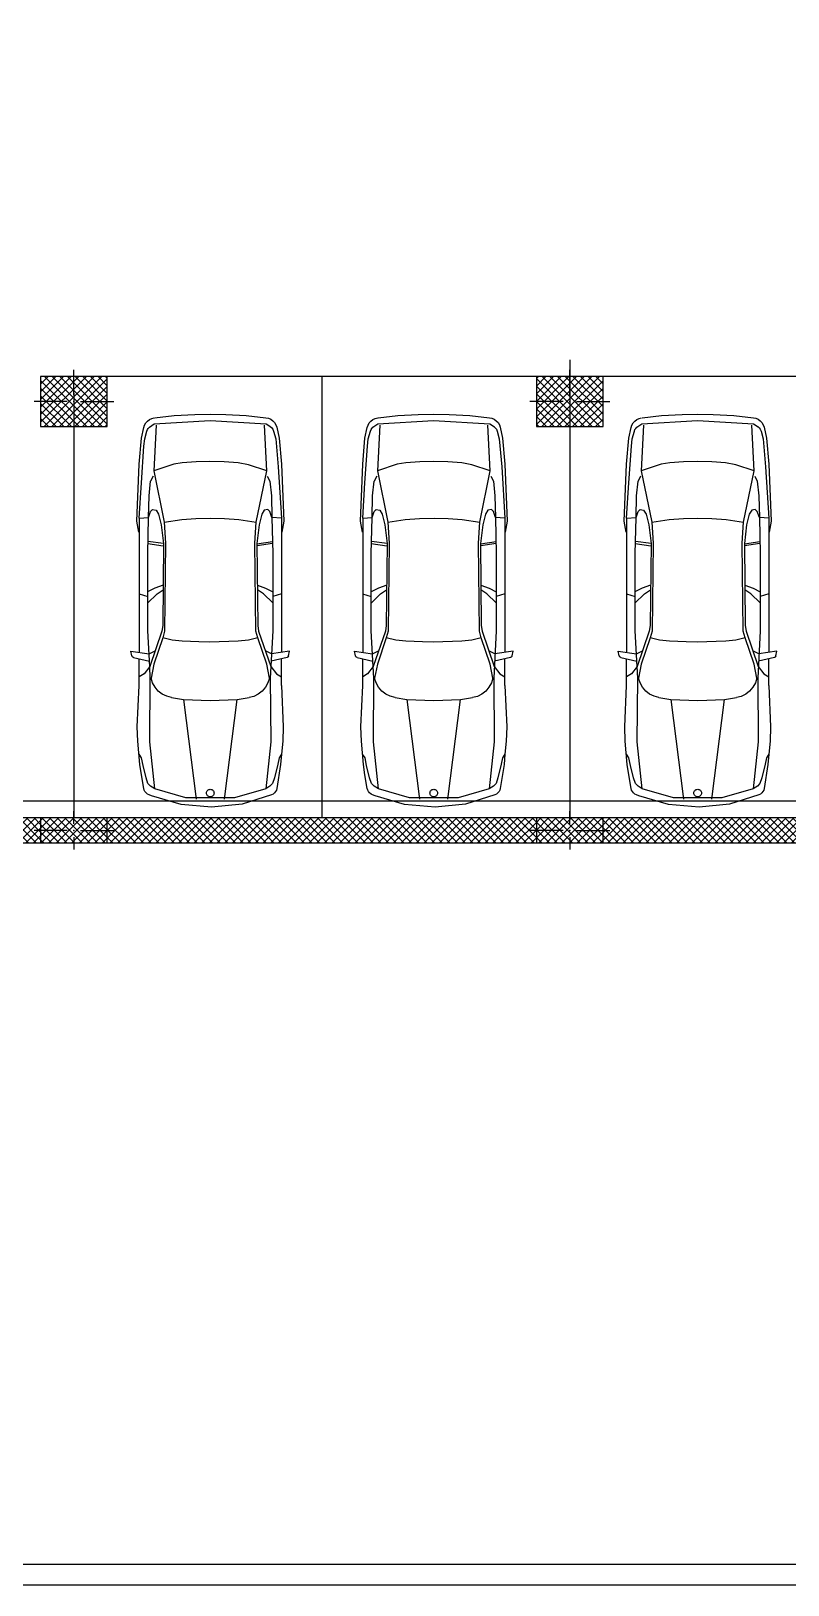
# Model space of a CAD drawing. Extents: x 613552 to 673048, y -929939 to -887889.
# Drawn here: x 624140 to 633224, y -929939 to -911280 of the extents above; entities that cross this region are included whole.
import ezdxf

# ---------------------------------------------------------------- set-up
doc = ezdxf.new("R2010")
doc.units = 0
for name, color, linetype in [('2D_DRAFTING_-_GENERAL_PEN1', 7, 'CONTINUOUS'), ('AAA_MOBILJE_PEN_NO__61', 251, 'CONTINUOUS'), ('DRAWING___FIGURE_PEN_NO__9', 132, 'CONTINUOUS'), ('STRUCTURAL_-_BEARING', 7, 'CONTINUOUS'), ('STRUCTURAL_-_BEARING_PEN_0', 14, 'CONTINUOUS'), ('STRUCTURAL_-_BEARING_PEN_1', 251, 'CONTINUOUS'), ('STRUCTURAL_-_BEARING_PEN_N', 7, 'CONTINUOUS')]:
    doc.layers.add(name, color=color, linetype=linetype)

# ---------------------------------------------------------------- blocks, each defined once
blk = doc.blocks.new('SLAB_1', base_point=(539566, -896140))
at = {"layer": 'STRUCTURAL_-_BEARING_PEN_N', "color": 7, "linetype": 'CONTINUOUS', "flags": 128}
blk.add_lwpolyline([(539566, -896140), (584366, -896140), (584366, -921140), (539566, -921140)], close=True, dxfattribs=at)
blk = doc.blocks.new('*X112')
at = {"layer": 'STRUCTURAL_-_BEARING_PEN_1', "color": 251, "linetype": 'CONTINUOUS'}
for p, q in [((539866, -920896), (539923, -920840)), ((539866, -920988), (540014, -920840)), ((539866, -921080), (540106, -920840)), ((539898, -921140), (540198, -920840)), ((540207, -921140), (539907, -920840)), ((539990, -921140), (540290, -920840)), ((540299, -921140), (539999, -920840)), ((540082, -921140), (540382, -920840)), ((540391, -921140), (540091, -920840)), ((540174, -921140), (540474, -920840)), ((540483, -921140), (540183, -920840)), ((540266, -921140), (540566, -920840)), ((540575, -921140), (540275, -920840)), ((540358, -921140), (540658, -920840)), ((540667, -921140), (540367, -920840)), ((540450, -921140), (540750, -920840)), ((540759, -921140), (540459, -920840)), ((540542, -921140), (540842, -920840)), ((540851, -921140), (540551, -920840)), ((540634, -921140), (540934, -920840)), ((540943, -921140), (540643, -920840)), ((540726, -921140), (541026, -920840)), ((541035, -921140), (540735, -920840)), ((540818, -921140), (541118, -920840)), ((541126, -921140), (540826, -920840)), ((540909, -921140), (541209, -920840)), ((541218, -921140), (540918, -920840)), ((541001, -921140), (541301, -920840)), ((541310, -921140), (541010, -920840)), ((541093, -921140), (541393, -920840)), ((541402, -921140), (541102, -920840)), ((541185, -921140), (541485, -920840)), ((541494, -921140), (541194, -920840)), ((541277, -921140), (541577, -920840)), ((541586, -921140), (541286, -920840)), ((541369, -921140), (541669, -920840)), ((541678, -921140), (541378, -920840)), ((541461, -921140), (541761, -920840)), ((541770, -921140), (541470, -920840)), ((541553, -921140), (541853, -920840)), ((541862, -921140), (541562, -920840)), ((541645, -921140), (541945, -920840)), ((541954, -921140), (541654, -920840)), ((541737, -921140), (542037, -920840)), ((542046, -921140), (541746, -920840)), ((541829, -921140), (542129, -920840)), ((542138, -921140), (541838, -920840)), ((541921, -921140), (542221, -920840)), ((542230, -921140), (541930, -920840)), ((542013, -921140), (542313, -920840)), ((542322, -921140), (542022, -920840)), ((542104, -921140), (542404, -920840)), ((542413, -921140), (542113, -920840)), ((542196, -921140), (542496, -920840)), ((542505, -921140), (542205, -920840)), ((542288, -921140), (542588, -920840)), ((542597, -921140), (542297, -920840)), ((542380, -921140), (542680, -920840)), ((542689, -921140), (542389, -920840)), ((542472, -921140), (542772, -920840)), ((542781, -921140), (542481, -920840)), ((542564, -921140), (542864, -920840)), ((542873, -921140), (542573, -920840)), ((542656, -921140), (542956, -920840)), ((542965, -921140), (542665, -920840)), ((542748, -921140), (543048, -920840)), ((543057, -921140), (542757, -920840)), ((542840, -921140), (543140, -920840)), ((543149, -921140), (542849, -920840)), ((542932, -921140), (543232, -920840)), ((543241, -921140), (542941, -920840)), ((543024, -921140), (543324, -920840)), ((543333, -921140), (543033, -920840)), ((543116, -921140), (543416, -920840)), ((543425, -921140), (543125, -920840)), ((543208, -921140), (543508, -920840)), ((543517, -921140), (543217, -920840)), ((543300, -921140), (543600, -920840)), ((543608, -921140), (543308, -920840)), ((543391, -921140), (543691, -920840)), ((543700, -921140), (543400, -920840)), ((543483, -921140), (543783, -920840)), ((543792, -921140), (543492, -920840)), ((543575, -921140), (543875, -920840)), ((543884, -921140), (543584, -920840)), ((543667, -921140), (543967, -920840)), ((543976, -921140), (543676, -920840)), ((543759, -921140), (544059, -920840)), ((544068, -921140), (543768, -920840)), ((543851, -921140), (544151, -920840)), ((544160, -921140), (543860, -920840)), ((543943, -921140), (544243, -920840)), ((544252, -921140), (543952, -920840)), ((544035, -921140), (544335, -920840)), ((544344, -921140), (544044, -920840)), ((544127, -921140), (544427, -920840)), ((544436, -921140), (544136, -920840)), ((544219, -921140), (544519, -920840)), ((544528, -921140), (544228, -920840)), ((544311, -921140), (544611, -920840)), ((544620, -921140), (544320, -920840)), ((544403, -921140), (544703, -920840)), ((544712, -921140), (544412, -920840)), ((544495, -921140), (544795, -920840)), ((544803, -921140), (544503, -920840)), ((544586, -921140), (544886, -920840)), ((544895, -921140), (544595, -920840)), ((544678, -921140), (544978, -920840)), ((544987, -921140), (544687, -920840)), ((544770, -921140), (545070, -920840)), ((545079, -921140), (544779, -920840)), ((544862, -921140), (545162, -920840)), ((545171, -921140), (544871, -920840)), ((544954, -921140), (545254, -920840)), ((545263, -921140), (544963, -920840)), ((545316, -921101), (545055, -920840)), ((545316, -921009), (545147, -920840)), ((545316, -920917), (545239, -920840)), ((540115, -921140), (539866, -920891)), ((540023, -921140), (539866, -920983)), ((545046, -921140), (545316, -920869)), ((545138, -921140), (545316, -920961)), ((539931, -921140), (539866, -921075)), ((545230, -921140), (545316, -921053))]:
    blk.add_line(p, q, dxfattribs=at)
blk = doc.blocks.new('*X113')
at = {"layer": 'STRUCTURAL_-_BEARING_PEN_1', "color": 251, "linetype": 'CONTINUOUS'}
for p, q in [((546116, -920897), (546173, -920840)), ((546116, -920989), (546265, -920840)), ((546116, -921081), (546357, -920840)), ((546149, -921140), (546449, -920840)), ((546458, -921140), (546158, -920840)), ((546241, -921140), (546541, -920840)), ((546550, -921140), (546250, -920840)), ((546333, -921140), (546633, -920840)), ((546642, -921140), (546342, -920840)), ((546425, -921140), (546725, -920840)), ((546734, -921140), (546434, -920840)), ((546517, -921140), (546817, -920840)), ((546826, -921140), (546526, -920840)), ((546609, -921140), (546909, -920840)), ((546918, -921140), (546618, -920840)), ((546701, -921140), (547001, -920840)), ((547010, -921140), (546710, -920840)), ((546793, -921140), (547093, -920840)), ((547102, -921140), (546802, -920840)), ((546885, -921140), (547185, -920840)), ((547193, -921140), (546893, -920840)), ((546976, -921140), (547276, -920840)), ((547285, -921140), (546985, -920840)), ((547068, -921140), (547368, -920840)), ((547377, -921140), (547077, -920840)), ((547160, -921140), (547460, -920840)), ((547469, -921140), (547169, -920840)), ((547252, -921140), (547552, -920840)), ((547561, -921140), (547261, -920840)), ((547344, -921140), (547644, -920840)), ((547653, -921140), (547353, -920840)), ((547436, -921140), (547736, -920840)), ((547745, -921140), (547445, -920840)), ((547528, -921140), (547828, -920840)), ((547837, -921140), (547537, -920840)), ((547620, -921140), (547920, -920840)), ((547929, -921140), (547629, -920840)), ((547712, -921140), (548012, -920840)), ((548021, -921140), (547721, -920840)), ((547804, -921140), (548104, -920840)), ((548113, -921140), (547813, -920840)), ((547896, -921140), (548196, -920840)), ((548205, -921140), (547905, -920840)), ((547988, -921140), (548288, -920840)), ((548297, -921140), (547997, -920840)), ((548080, -921140), (548380, -920840)), ((548388, -921140), (548088, -920840)), ((548171, -921140), (548471, -920840)), ((548480, -921140), (548180, -920840)), ((548263, -921140), (548563, -920840)), ((548572, -921140), (548272, -920840)), ((548355, -921140), (548655, -920840)), ((548664, -921140), (548364, -920840)), ((548447, -921140), (548747, -920840)), ((548756, -921140), (548456, -920840)), ((548539, -921140), (548839, -920840)), ((548848, -921140), (548548, -920840)), ((548631, -921140), (548931, -920840)), ((548940, -921140), (548640, -920840)), ((548723, -921140), (549023, -920840)), ((549032, -921140), (548732, -920840)), ((548815, -921140), (549115, -920840)), ((549124, -921140), (548824, -920840)), ((548907, -921140), (549207, -920840)), ((549216, -921140), (548916, -920840)), ((548999, -921140), (549299, -920840)), ((549308, -921140), (549008, -920840)), ((549091, -921140), (549391, -920840)), ((549400, -921140), (549100, -920840)), ((549183, -921140), (549483, -920840)), ((549492, -921140), (549192, -920840)), ((549275, -921140), (549575, -920840)), ((549583, -921140), (549283, -920840)), ((549366, -921140), (549666, -920840)), ((549675, -921140), (549375, -920840)), ((549458, -921140), (549758, -920840)), ((549767, -921140), (549467, -920840)), ((549550, -921140), (549850, -920840)), ((549859, -921140), (549559, -920840)), ((549642, -921140), (549942, -920840)), ((549951, -921140), (549651, -920840)), ((549734, -921140), (550034, -920840)), ((550043, -921140), (549743, -920840)), ((549826, -921140), (550126, -920840)), ((550135, -921140), (549835, -920840)), ((549918, -921140), (550218, -920840)), ((550227, -921140), (549927, -920840)), ((550010, -921140), (550310, -920840)), ((550319, -921140), (550019, -920840)), ((550102, -921140), (550402, -920840)), ((550411, -921140), (550111, -920840)), ((550194, -921140), (550494, -920840)), ((550503, -921140), (550203, -920840)), ((550286, -921140), (550586, -920840)), ((550595, -921140), (550295, -920840)), ((550378, -921140), (550678, -920840)), ((550687, -921140), (550387, -920840)), ((550470, -921140), (550770, -920840)), ((550778, -921140), (550478, -920840)), ((550561, -921140), (550861, -920840)), ((550870, -921140), (550570, -920840)), ((550653, -921140), (550953, -920840)), ((550962, -921140), (550662, -920840)), ((550745, -921140), (551045, -920840)), ((551054, -921140), (550754, -920840)), ((550837, -921140), (551137, -920840)), ((551146, -921140), (550846, -920840)), ((550929, -921140), (551229, -920840)), ((551238, -921140), (550938, -920840)), ((551266, -921076), (551030, -920840)), ((551266, -920984), (551122, -920840)), ((551266, -920892), (551214, -920840)), ((546366, -921140), (546116, -920890)), ((546274, -921140), (546116, -920982)), ((551021, -921140), (551266, -920895)), ((551113, -921140), (551266, -920986)), ((546182, -921140), (546116, -921074)), ((551205, -921140), (551266, -921078))]:
    blk.add_line(p, q, dxfattribs=at)
blk = doc.blocks.new('*X114')
at = {"layer": 'STRUCTURAL_-_BEARING_PEN_1', "color": 251, "linetype": 'CONTINUOUS'}
for p, q in [((552066, -920922), (552148, -920840)), ((552066, -921014), (552240, -920840)), ((552066, -921106), (552332, -920840)), ((552124, -921140), (552424, -920840)), ((552433, -921140), (552133, -920840)), ((552216, -921140), (552516, -920840)), ((552525, -921140), (552225, -920840)), ((552308, -921140), (552608, -920840)), ((552617, -921140), (552317, -920840)), ((552400, -921140), (552700, -920840)), ((552709, -921140), (552409, -920840)), ((552492, -921140), (552792, -920840)), ((552801, -921140), (552501, -920840)), ((552584, -921140), (552884, -920840)), ((552893, -921140), (552593, -920840)), ((552676, -921140), (552976, -920840)), ((552985, -921140), (552685, -920840)), ((552768, -921140), (553068, -920840)), ((553077, -921140), (552777, -920840)), ((552860, -921140), (553160, -920840)), ((553169, -921140), (552869, -920840)), ((552952, -921140), (553252, -920840)), ((553260, -921140), (552960, -920840)), ((553043, -921140), (553343, -920840)), ((553352, -921140), (553052, -920840)), ((553135, -921140), (553435, -920840)), ((553444, -921140), (553144, -920840)), ((553227, -921140), (553527, -920840)), ((553536, -921140), (553236, -920840)), ((553319, -921140), (553619, -920840)), ((553628, -921140), (553328, -920840)), ((553411, -921140), (553711, -920840)), ((553720, -921140), (553420, -920840)), ((553503, -921140), (553803, -920840)), ((553812, -921140), (553512, -920840)), ((553595, -921140), (553895, -920840)), ((553904, -921140), (553604, -920840)), ((553687, -921140), (553987, -920840)), ((553996, -921140), (553696, -920840)), ((553779, -921140), (554079, -920840)), ((554088, -921140), (553788, -920840)), ((553871, -921140), (554171, -920840)), ((554180, -921140), (553880, -920840)), ((553963, -921140), (554263, -920840)), ((554272, -921140), (553972, -920840)), ((554055, -921140), (554355, -920840)), ((554364, -921140), (554064, -920840)), ((554147, -921140), (554447, -920840)), ((554455, -921140), (554155, -920840)), ((554238, -921140), (554538, -920840)), ((554547, -921140), (554247, -920840)), ((554330, -921140), (554630, -920840)), ((554639, -921140), (554339, -920840)), ((554422, -921140), (554722, -920840)), ((554731, -921140), (554431, -920840)), ((554514, -921140), (554814, -920840)), ((554823, -921140), (554523, -920840)), ((554606, -921140), (554906, -920840)), ((554915, -921140), (554615, -920840)), ((554698, -921140), (554998, -920840)), ((555007, -921140), (554707, -920840)), ((554790, -921140), (555090, -920840)), ((555099, -921140), (554799, -920840)), ((554882, -921140), (555182, -920840)), ((555191, -921140), (554891, -920840)), ((554974, -921140), (555274, -920840)), ((555283, -921140), (554983, -920840)), ((555066, -921140), (555366, -920840)), ((555375, -921140), (555075, -920840)), ((555158, -921140), (555458, -920840)), ((555467, -921140), (555167, -920840)), ((555250, -921140), (555550, -920840)), ((555559, -921140), (555259, -920840)), ((555342, -921140), (555642, -920840)), ((555650, -921140), (555350, -920840)), ((555433, -921140), (555733, -920840)), ((555742, -921140), (555442, -920840)), ((555525, -921140), (555825, -920840)), ((555834, -921140), (555534, -920840)), ((555617, -921140), (555917, -920840)), ((555926, -921140), (555626, -920840)), ((555709, -921140), (556009, -920840)), ((556018, -921140), (555718, -920840)), ((555801, -921140), (556101, -920840)), ((556110, -921140), (555810, -920840)), ((555893, -921140), (556193, -920840)), ((556202, -921140), (555902, -920840)), ((555985, -921140), (556285, -920840)), ((556294, -921140), (555994, -920840)), ((556077, -921140), (556377, -920840)), ((556386, -921140), (556086, -920840)), ((556169, -921140), (556469, -920840)), ((556478, -921140), (556178, -920840)), ((556261, -921140), (556561, -920840)), ((556570, -921140), (556270, -920840)), ((556353, -921140), (556653, -920840)), ((556662, -921140), (556362, -920840)), ((556445, -921140), (556745, -920840)), ((556754, -921140), (556454, -920840)), ((556537, -921140), (556837, -920840)), ((556845, -921140), (556545, -920840)), ((556866, -921069), (556637, -920840)), ((556866, -920977), (556729, -920840)), ((556866, -920885), (556821, -920840)), ((552341, -921140), (552066, -920865)), ((552249, -921140), (552066, -920957)), ((556628, -921140), (556866, -920902)), ((556720, -921140), (556866, -920994)), ((552157, -921140), (552066, -921049)), ((556812, -921140), (556866, -921086))]:
    blk.add_line(p, q, dxfattribs=at)
blk = doc.blocks.new('WALL_10', base_point=(539566, -921140))
at = {"layer": 'STRUCTURAL_-_BEARING_PEN_N', "color": 7, "linetype": 'CONTINUOUS', "flags": 128}
for points in [[(584066, -920840), (539866, -920840)], [(539566, -921140), (584366, -921140)]]:
    blk.add_lwpolyline(points, dxfattribs=at)
at = {"layer": 'STRUCTURAL_-_BEARING_PEN_1', "color": 251, "linetype": 'CONTINUOUS'}
for name in ['*X112', '*X113', '*X114']:
    blk.add_blockref(name, (0, 0), dxfattribs=at)
blk = doc.blocks.new('*X170')
at = {"layer": 'STRUCTURAL_-_BEARING', "color": 18, "linetype": 'CONTINUOUS'}
for p, q in [((545316, -920869), (545346, -920840)), ((545316, -920961), (545438, -920840)), ((545316, -921053), (545530, -920840)), ((545322, -921140), (545622, -920840)), ((545631, -921140), (545331, -920840)), ((545414, -921140), (545714, -920840)), ((545723, -921140), (545423, -920840)), ((545506, -921140), (545806, -920840)), ((545815, -921140), (545515, -920840)), ((545598, -921140), (545898, -920840)), ((545907, -921140), (545607, -920840)), ((545690, -921140), (545990, -920840)), ((545998, -921140), (545698, -920840)), ((545781, -921140), (546081, -920840)), ((546090, -921140), (545790, -920840)), ((546116, -921074), (545882, -920840)), ((546116, -920982), (545974, -920840)), ((546116, -920890), (546066, -920840)), ((545539, -921140), (545316, -920917)), ((545447, -921140), (545316, -921009)), ((545873, -921140), (546116, -920897)), ((545965, -921140), (546116, -920989)), ((545355, -921140), (545316, -921101)), ((546057, -921140), (546116, -921081))]:
    blk.add_line(p, q, dxfattribs=at)
blk = doc.blocks.new('COLUMN_10', base_point=(545716, -920990))
at = {"layer": 'STRUCTURAL_-_BEARING_PEN_0', "color": 14, "linetype": 'CONTINUOUS', "flags": 128}
blk.add_lwpolyline([(545316, -921140), (546116, -921140), (546116, -920840), (545316, -920840)], close=True, dxfattribs=at)
at = {"layer": 'STRUCTURAL_-_BEARING_PEN_N', "color": 7, "linetype": 'CONTINUOUS'}
for p, q in [((545716, -920910), (545716, -920760)), ((545636, -920990), (545236, -920990)), ((545796, -920990), (546196, -920990)), ((545716, -921070), (545716, -921220))]:
    blk.add_line(p, q, dxfattribs=at)
blk.add_point((545716, -920990), dxfattribs=at)
at = {"layer": 'STRUCTURAL_-_BEARING', "color": 18, "linetype": 'CONTINUOUS'}
blk.add_blockref('*X170', (0, 0), dxfattribs=at)
blk = doc.blocks.new('*X171')
at = {"layer": 'STRUCTURAL_-_BEARING', "color": 18, "linetype": 'CONTINUOUS'}
for p, q in [((551266, -920895), (551321, -920840)), ((551266, -920986), (551413, -920840)), ((551266, -921078), (551505, -920840)), ((551297, -921140), (551597, -920840)), ((551606, -921140), (551306, -920840)), ((551389, -921140), (551689, -920840)), ((551698, -921140), (551398, -920840)), ((551481, -921140), (551781, -920840)), ((551790, -921140), (551490, -920840)), ((551573, -921140), (551873, -920840)), ((551882, -921140), (551582, -920840)), ((551665, -921140), (551965, -920840)), ((551974, -921140), (551674, -920840)), ((551756, -921140), (552056, -920840)), ((552065, -921140), (551765, -920840)), ((552066, -921049), (551857, -920840)), ((552066, -920957), (551949, -920840)), ((552066, -920865), (552041, -920840)), ((551514, -921140), (551266, -920892)), ((551422, -921140), (551266, -920984)), ((551848, -921140), (552066, -920922)), ((551940, -921140), (552066, -921014)), ((551330, -921140), (551266, -921076)), ((552032, -921140), (552066, -921106))]:
    blk.add_line(p, q, dxfattribs=at)
blk = doc.blocks.new('COLUMN_11', base_point=(551666, -920990))
at = {"layer": 'STRUCTURAL_-_BEARING_PEN_0', "color": 14, "linetype": 'CONTINUOUS', "flags": 128}
blk.add_lwpolyline([(551266, -921140), (552066, -921140), (552066, -920840), (551266, -920840)], close=True, dxfattribs=at)
at = {"layer": 'STRUCTURAL_-_BEARING_PEN_N', "color": 7, "linetype": 'CONTINUOUS'}
for p, q in [((551666, -920910), (551666, -920760)), ((551586, -920990), (551186, -920990)), ((551746, -920990), (552146, -920990)), ((551666, -921070), (551666, -921220))]:
    blk.add_line(p, q, dxfattribs=at)
blk.add_point((551666, -920990), dxfattribs=at)
at = {"layer": 'STRUCTURAL_-_BEARING', "color": 18, "linetype": 'CONTINUOUS'}
blk.add_blockref('*X171', (0, 0), dxfattribs=at)
blk = doc.blocks.new('*X196')
at = {"layer": 'STRUCTURAL_-_BEARING', "color": 18, "linetype": 'CONTINUOUS'}
for p, q in [((551266, -915563), (551290, -915540)), ((551266, -915655), (551381, -915540)), ((551266, -915747), (551473, -915540)), ((551266, -915839), (551565, -915540)), ((551266, -915931), (551657, -915540)), ((551266, -916023), (551749, -915540)), ((551266, -916114), (551841, -915540)), ((551845, -916140), (551266, -915561)), ((551333, -916140), (551933, -915540)), ((551937, -916140), (551337, -915540)), ((551425, -916140), (552025, -915540)), ((552029, -916140), (551429, -915540)), ((551517, -916140), (552066, -915590)), ((552066, -916085), (551521, -915540)), ((552066, -915993), (551613, -915540)), ((552066, -915901), (551705, -915540)), ((552066, -915809), (551797, -915540)), ((552066, -915717), (551889, -915540)), ((552066, -915625), (551981, -915540)), ((551754, -916140), (551266, -915653)), ((551662, -916140), (551266, -915745)), ((551609, -916140), (552066, -915682)), ((551701, -916140), (552066, -915774)), ((551570, -916140), (551266, -915837)), ((551478, -916140), (551266, -915928)), ((551793, -916140), (552066, -915866)), ((551885, -916140), (552066, -915958)), ((551386, -916140), (551266, -916020)), ((551294, -916140), (551266, -916112)), ((551976, -916140), (552066, -916050))]:
    blk.add_line(p, q, dxfattribs=at)
blk = doc.blocks.new('COLUMN_27', base_point=(551666, -915840))
at = {"layer": 'STRUCTURAL_-_BEARING_PEN_0', "color": 14, "linetype": 'CONTINUOUS', "flags": 128}
blk.add_lwpolyline([(551266, -916140), (552066, -916140), (552066, -915540), (551266, -915540)], close=True, dxfattribs=at)
at = {"layer": 'STRUCTURAL_-_BEARING_PEN_N', "color": 7, "linetype": 'CONTINUOUS'}
for p, q in [((551666, -915760), (551666, -915460)), ((551586, -915840), (551186, -915840)), ((551666, -915920), (551666, -916220)), ((551746, -915840), (552146, -915840))]:
    blk.add_line(p, q, dxfattribs=at)
blk.add_point((551666, -915840), dxfattribs=at)
at = {"layer": 'STRUCTURAL_-_BEARING', "color": 18, "linetype": 'CONTINUOUS'}
blk.add_blockref('*X196', (0, 0), dxfattribs=at)
blk = doc.blocks.new('*X199')
at = {"layer": 'STRUCTURAL_-_BEARING', "color": 18, "linetype": 'CONTINUOUS'}
for p, q in [((545316, -915630), (545406, -915540)), ((545316, -915722), (545498, -915540)), ((545316, -915814), (545590, -915540)), ((545316, -915906), (545682, -915540)), ((545316, -915997), (545774, -915540)), ((545316, -916089), (545866, -915540)), ((545870, -916140), (545316, -915586)), ((545358, -916140), (545958, -915540)), ((545962, -916140), (545362, -915540)), ((545450, -916140), (546050, -915540)), ((546054, -916140), (545454, -915540)), ((545542, -916140), (546116, -915565)), ((546116, -916110), (545546, -915540)), ((546116, -916018), (545638, -915540)), ((546116, -915926), (545730, -915540)), ((546116, -915834), (545822, -915540)), ((546116, -915742), (545914, -915540)), ((546116, -915650), (546006, -915540)), ((546116, -915558), (546098, -915540)), ((545778, -916140), (545316, -915678)), ((545687, -916140), (545316, -915770)), ((545634, -916140), (546116, -915657)), ((545726, -916140), (546116, -915749)), ((545595, -916140), (545316, -915862)), ((545503, -916140), (545316, -915953)), ((545818, -916140), (546116, -915841)), ((545909, -916140), (546116, -915933)), ((545411, -916140), (545316, -916045)), ((545319, -916140), (545316, -916137)), ((546001, -916140), (546116, -916025)), ((546093, -916140), (546116, -916117))]:
    blk.add_line(p, q, dxfattribs=at)
blk = doc.blocks.new('COLUMN_30', base_point=(545716, -915840))
at = {"layer": 'STRUCTURAL_-_BEARING_PEN_0', "color": 14, "linetype": 'CONTINUOUS', "flags": 128}
blk.add_lwpolyline([(545316, -916140), (546116, -916140), (546116, -915540), (545316, -915540)], close=True, dxfattribs=at)
at = {"layer": 'STRUCTURAL_-_BEARING_PEN_N', "color": 7, "linetype": 'CONTINUOUS'}
for p, q in [((545716, -915760), (545716, -915460)), ((545636, -915840), (545236, -915840)), ((545716, -915920), (545716, -916220)), ((545796, -915840), (546196, -915840))]:
    blk.add_line(p, q, dxfattribs=at)
blk.add_point((545716, -915840), dxfattribs=at)
at = {"layer": 'STRUCTURAL_-_BEARING', "color": 18, "linetype": 'CONTINUOUS'}
blk.add_blockref('*X199', (0, 0), dxfattribs=at)

msp = doc.modelspace()

# ---------------------------------------------------------------- linework, layer by layer
at = {"layer": '2D_DRAFTING_-_GENERAL_PEN1', "color": 7, "linetype": 'CONTINUOUS', "flags": 128}
for points in [[(613552, -929939), (673002, -929939), (673002, -887889), (613552, -887889)], [(672752, -888139), (614552, -888139), (614552, -929689), (672752, -929689)]]:
    msp.add_lwpolyline(points, close=True, dxfattribs=at)
at = {"layer": 'AAA_MOBILJE_PEN_NO__61', "color": 251, "linetype": 'CONTINUOUS'}
for p, q in [((625560, -916037), (625619, -915995)), ((625619, -915995), (626288, -915955)), ((625623, -915923), (625858, -915898)), ((625858, -915898), (626105, -915884)), ((626105, -915884), (626291, -915879)), ((626288, -915955), (626962, -915995)), ((626291, -915879), (626476, -915884)), ((626476, -915884), (626723, -915898)), ((626723, -915898), (626959, -915923)), ((626962, -915995), (627018, -916034)), ((628242, -916037), (628302, -915995)), ((628302, -915995), (628971, -915955)), ((628305, -915923), (628541, -915898)), ((628541, -915898), (628788, -915884)), ((628788, -915884), (628973, -915879)), ((628971, -915955), (629645, -915995)), ((628973, -915879), (629159, -915884)), ((629159, -915884), (629406, -915898)), ((629406, -915898), (629641, -915923)), ((629645, -915995), (629701, -916034)), ((631410, -916037), (631469, -915995)), ((631469, -915995), (632138, -915955)), ((631473, -915923), (631708, -915898)), ((631708, -915898), (631955, -915884)), ((631955, -915884), (632141, -915879)), ((632138, -915955), (632812, -915995)), ((632141, -915879), (632326, -915884)), ((632326, -915884), (632573, -915898)), ((632573, -915898), (632809, -915923)), ((632812, -915995), (632868, -916034)), ((625437, -916482), (625465, -916170)), ((625465, -916170), (625492, -916041)), ((625495, -916265), (625504, -916177)), ((625504, -916177), (625531, -916083)), ((625641, -916013), (625614, -916561)), ((626968, -916561), (626940, -916013)), ((627051, -916083), (627077, -916177)), ((627077, -916177), (627106, -916513)), ((627088, -916037), (627117, -916170)), ((627117, -916170), (627144, -916482)), ((628120, -916482), (628147, -916170)), ((628147, -916170), (628175, -916041)), ((628178, -916265), (628187, -916177)), ((628187, -916177), (628214, -916083)), ((628324, -916013), (628296, -916561)), ((629650, -916561), (629623, -916013)), ((629733, -916083), (629760, -916177)), ((629760, -916177), (629789, -916513)), ((629771, -916037), (629799, -916170)), ((629799, -916170), (629827, -916482)), ((631288, -916482), (631315, -916170)), ((631315, -916170), (631342, -916041)), ((631345, -916265), (631354, -916177)), ((631354, -916177), (631381, -916083)), ((631491, -916013), (631464, -916561)), ((632818, -916561), (632790, -916013)), ((632901, -916083), (632927, -916177)), ((632927, -916177), (632956, -916513)), ((632938, -916037), (632967, -916170)), ((632967, -916170), (632994, -916482)), ((625465, -916705), (625495, -916265)), ((628147, -916705), (628178, -916265)), ((631315, -916705), (631345, -916265)), ((625409, -917165), (625437, -916482)), ((625852, -916481), (625614, -916561)), ((625955, -916464), (625852, -916481)), ((626122, -916451), (625955, -916464)), ((626287, -916448), (626122, -916451)), ((626459, -916451), (626287, -916448)), ((626626, -916464), (626459, -916451)), ((626749, -916488), (626626, -916464)), ((626968, -916561), (626749, -916488)), ((627106, -916513), (627144, -917128)), ((627144, -916482), (627172, -917165)), ((628092, -917165), (628120, -916482)), ((628534, -916481), (628296, -916561)), ((628638, -916464), (628534, -916481)), ((628805, -916451), (628638, -916464)), ((628970, -916448), (628805, -916451)), ((629142, -916451), (628970, -916448)), ((629309, -916464), (629142, -916451)), ((629432, -916488), (629309, -916464)), ((629650, -916561), (629432, -916488)), ((629789, -916513), (629827, -917128)), ((629827, -916482), (629855, -917165)), ((631259, -917165), (631288, -916482)), ((631702, -916481), (631464, -916561)), ((631805, -916464), (631702, -916481)), ((631972, -916451), (631805, -916464)), ((632137, -916448), (631972, -916451)), ((632309, -916451), (632137, -916448)), ((632476, -916464), (632309, -916451)), ((632599, -916488), (632476, -916464)), ((632818, -916561), (632599, -916488)), ((632956, -916513), (632994, -917128)), ((632994, -916482), (633022, -917165)), ((625437, -917128), (625465, -916705)), ((625556, -916861), (625575, -916685)), ((625606, -916623), (625575, -916685)), ((625614, -916561), (625739, -917178)), ((626842, -917178), (626968, -916561)), ((626975, -916623), (627006, -916685)), ((627006, -916685), (627025, -916861)), ((628120, -917128), (628147, -916705)), ((628239, -916861), (628258, -916685)), ((628289, -916623), (628258, -916685)), ((628296, -916561), (628422, -917178)), ((629525, -917178), (629650, -916561)), ((629658, -916623), (629689, -916685)), ((629689, -916685), (629708, -916861)), ((631288, -917128), (631315, -916705)), ((631406, -916861), (631425, -916685)), ((631456, -916623), (631425, -916685)), ((631464, -916561), (631589, -917178)), ((632692, -917178), (632818, -916561)), ((632825, -916623), (632856, -916685)), ((632856, -916685), (632875, -916861)), ((625551, -917122), (625556, -916861)), ((627025, -916861), (627031, -917122)), ((628233, -917122), (628239, -916861)), ((629708, -916861), (629713, -917122)), ((631401, -917122), (631406, -916861)), ((632875, -916861), (632881, -917122)), ((625551, -917122), (625575, -917049)), ((625575, -917049), (625599, -917023)), ((625599, -917023), (625642, -917032)), ((625642, -917032), (625671, -917081)), ((625671, -917081), (625703, -917211)), ((626910, -917081), (626878, -917211)), ((626939, -917032), (626910, -917081)), ((626982, -917023), (626939, -917032)), ((627006, -917049), (626982, -917023)), ((627031, -917122), (627006, -917049)), ((628233, -917122), (628258, -917049)), ((628258, -917049), (628282, -917023)), ((628282, -917023), (628325, -917032)), ((628325, -917032), (628354, -917081)), ((628354, -917081), (628386, -917211)), ((629593, -917081), (629561, -917211)), ((629622, -917032), (629593, -917081)), ((629665, -917023), (629622, -917032)), ((629689, -917049), (629665, -917023)), ((629713, -917122), (629689, -917049)), ((631401, -917122), (631425, -917049)), ((631425, -917049), (631449, -917023)), ((631449, -917023), (631492, -917032)), ((631492, -917032), (631521, -917081)), ((631521, -917081), (631553, -917211)), ((632760, -917081), (632728, -917211)), ((632790, -917032), (632760, -917081)), ((632832, -917023), (632790, -917032)), ((632856, -917049), (632832, -917023)), ((632881, -917122), (632856, -917049)), ((625433, -917299), (625409, -917165)), ((625437, -917128), (625551, -917122)), ((625437, -917128), (625437, -918740)), ((625540, -917557), (625551, -917122)), ((625703, -917211), (625731, -917435)), ((625739, -917178), (625948, -917146)), ((625739, -917178), (625755, -917429)), ((625948, -917146), (626119, -917134)), ((626119, -917134), (626294, -917131)), ((626294, -917131), (626462, -917134)), ((626462, -917134), (626633, -917146)), ((626633, -917146), (626842, -917178)), ((626826, -917429), (626842, -917178)), ((626878, -917211), (626851, -917435)), ((627144, -917128), (627031, -917122)), ((627031, -917122), (627042, -917557)), ((627144, -917128), (627144, -918740)), ((627172, -917165), (627148, -917299)), ((628116, -917299), (628092, -917165)), ((628120, -917128), (628233, -917122)), ((628120, -917128), (628120, -918740)), ((628222, -917557), (628233, -917122)), ((628386, -917211), (628413, -917435)), ((628422, -917178), (628631, -917146)), ((628422, -917178), (628438, -917429)), ((628631, -917146), (628802, -917134)), ((628802, -917134), (628977, -917131)), ((628977, -917131), (629145, -917134)), ((629145, -917134), (629316, -917146)), ((629316, -917146), (629525, -917178)), ((629509, -917429), (629525, -917178)), ((629561, -917211), (629533, -917435)), ((629827, -917128), (629713, -917122)), ((629713, -917122), (629724, -917557)), ((629827, -917128), (629827, -918740)), ((629855, -917165), (629831, -917299)), ((631283, -917299), (631259, -917165)), ((631288, -917128), (631401, -917122)), ((631288, -917128), (631288, -918740)), ((631390, -917557), (631401, -917122)), ((631553, -917211), (631581, -917435)), ((631589, -917178), (631798, -917146)), ((631589, -917178), (631605, -917429)), ((631798, -917146), (631969, -917134)), ((631969, -917134), (632144, -917131)), ((632144, -917131), (632312, -917134)), ((632312, -917134), (632483, -917146)), ((632483, -917146), (632692, -917178)), ((632676, -917429), (632692, -917178)), ((632728, -917211), (632701, -917435)), ((632994, -917128), (632881, -917122)), ((632881, -917122), (632892, -917557)), ((632994, -917128), (632994, -918740)), ((633022, -917165), (632998, -917299)), ((625540, -917432), (625727, -917460)), ((625731, -917435), (625543, -917409)), ((625731, -917435), (625720, -918417)), ((625755, -917429), (625743, -918484)), ((626838, -918484), (626826, -917429)), ((626851, -917436), (627038, -917409)), ((626851, -917435), (626861, -918417)), ((627038, -917432), (626854, -917460)), ((628223, -917432), (628410, -917460)), ((628413, -917435), (628226, -917409)), ((628413, -917435), (628403, -918417)), ((628438, -917429), (628426, -918484)), ((629521, -918484), (629509, -917429)), ((629533, -917436), (629721, -917409)), ((629533, -917435), (629544, -918417)), ((629721, -917432), (629537, -917460)), ((631390, -917432), (631577, -917460)), ((631581, -917435), (631393, -917409)), ((631581, -917435), (631570, -918417)), ((631605, -917429), (631593, -918484)), ((632688, -918484), (632676, -917429)), ((632701, -917436), (632888, -917409)), ((632701, -917435), (632711, -918417)), ((632888, -917432), (632704, -917460)), ((625540, -918480), (625540, -917557)), ((627042, -917557), (627042, -918480)), ((628222, -918480), (628222, -917557)), ((629724, -917557), (629724, -918480)), ((631390, -918480), (631390, -917557)), ((632892, -917557), (632892, -918480)), ((625437, -918039), (625540, -918071)), ((625626, -917971), (625538, -918014)), ((625538, -918149), (625652, -918039)), ((625725, -917935), (625626, -917971)), ((625652, -918039), (625725, -917991)), ((626856, -917935), (626955, -917971)), ((626930, -918039), (626857, -917991)), ((627042, -918147), (626930, -918039)), ((626955, -917971), (627042, -918013)), ((627145, -918039), (627042, -918071)), ((628119, -918039), (628222, -918071)), ((628309, -917971), (628221, -918014)), ((628221, -918149), (628334, -918039)), ((628408, -917935), (628309, -917971)), ((628334, -918039), (628407, -917991)), ((629539, -917935), (629638, -917971)), ((629612, -918039), (629539, -917991)), ((629724, -918147), (629612, -918039)), ((629638, -917971), (629724, -918013)), ((629827, -918039), (629724, -918071)), ((631287, -918039), (631390, -918071)), ((631476, -917971), (631388, -918014)), ((631388, -918149), (631502, -918039)), ((631575, -917935), (631476, -917971)), ((631502, -918039), (631575, -917991)), ((632706, -917935), (632805, -917971)), ((632780, -918039), (632707, -917991)), ((632892, -918147), (632780, -918039)), ((632805, -917971), (632892, -918013)), ((632995, -918039), (632892, -918071)), ((625720, -918417), (625710, -918485)), ((626861, -918417), (626871, -918485)), ((628403, -918417), (628393, -918485)), ((629544, -918417), (629554, -918485)), ((631570, -918417), (631560, -918485)), ((632711, -918417), (632721, -918485)), ((625564, -918911), (625540, -918480)), ((625710, -918485), (625564, -918911)), ((625721, -918566), (625613, -918881)), ((625743, -918484), (625721, -918566)), ((625833, -918593), (625721, -918566)), ((625954, -918607), (625833, -918593)), ((626154, -918613), (625954, -918607)), ((626627, -918607), (626286, -918617)), ((626748, -918593), (626627, -918607)), ((626861, -918566), (626748, -918593)), ((626861, -918566), (626838, -918484)), ((626968, -918881), (626861, -918566)), ((626871, -918485), (627017, -918911)), ((627042, -918480), (627011, -919051)), ((628247, -918911), (628222, -918480)), ((628393, -918485), (628247, -918911)), ((628403, -918566), (628296, -918881)), ((628426, -918484), (628403, -918566)), ((628516, -918593), (628403, -918566)), ((628637, -918607), (628516, -918593)), ((628837, -918613), (628637, -918607)), ((629310, -918607), (628969, -918617)), ((629431, -918593), (629310, -918607)), ((629543, -918566), (629431, -918593)), ((629543, -918566), (629521, -918484)), ((629651, -918881), (629543, -918566)), ((629554, -918485), (629700, -918911)), ((629724, -918480), (629693, -919051)), ((631414, -918911), (631390, -918480)), ((631560, -918485), (631414, -918911)), ((631571, -918566), (631463, -918881)), ((631593, -918484), (631571, -918566)), ((631683, -918593), (631571, -918566)), ((631804, -918607), (631683, -918593)), ((632004, -918613), (631804, -918607)), ((632477, -918607), (632136, -918617)), ((632598, -918593), (632477, -918607)), ((632711, -918566), (632598, -918593)), ((632711, -918566), (632688, -918484)), ((632818, -918881), (632711, -918566)), ((632721, -918485), (632867, -918911)), ((632892, -918480), (632861, -919051)), ((625350, -918782), (625338, -918725)), ((625338, -918725), (625556, -918757)), ((625556, -918757), (625629, -918723)), ((626286, -918617), (626154, -918613)), ((627025, -918757), (626953, -918723)), ((627243, -918725), (627025, -918757)), ((627231, -918782), (627243, -918725)), ((628033, -918782), (628021, -918725)), ((628021, -918725), (628239, -918757)), ((628239, -918757), (628311, -918723)), ((628969, -918617), (628837, -918613)), ((629708, -918757), (629635, -918723)), ((629926, -918725), (629708, -918757)), ((629914, -918782), (629926, -918725)), ((631200, -918782), (631188, -918725)), ((631188, -918725), (631406, -918757)), ((631406, -918757), (631479, -918723)), ((632136, -918617), (632004, -918613)), ((632875, -918757), (632803, -918723)), ((633093, -918725), (632875, -918757)), ((633081, -918782), (633093, -918725)), ((625369, -918801), (625561, -918846)), ((625437, -919138), (625437, -918817)), ((625564, -918911), (625496, -919000)), ((625571, -919051), (625564, -918911)), ((625613, -918881), (625581, -919050)), ((627001, -919050), (626968, -918881)), ((627017, -918911), (627086, -919000)), ((627212, -918801), (627021, -918846)), ((627144, -919138), (627144, -918817)), ((628052, -918801), (628243, -918846)), ((628120, -919138), (628120, -918817)), ((628247, -918911), (628178, -919000)), ((628253, -919051), (628247, -918911)), ((628296, -918881), (628263, -919050)), ((629683, -919050), (629651, -918881)), ((629700, -918911), (629768, -919000)), ((629895, -918801), (629703, -918846)), ((629827, -919138), (629827, -918817)), ((631219, -918801), (631411, -918846)), ((631288, -919138), (631288, -918817)), ((631414, -918911), (631346, -919000)), ((631421, -919051), (631414, -918911)), ((631463, -918881), (631431, -919050)), ((632851, -919050), (632818, -918881)), ((632867, -918911), (632936, -919000)), ((633062, -918801), (632871, -918846)), ((632994, -919138), (632994, -918817)), ((625415, -919635), (625437, -919138)), ((625496, -919000), (625437, -919033)), ((625565, -919816), (625571, -919051)), ((627011, -919051), (627016, -919816)), ((627086, -919000), (627144, -919033)), ((627144, -919138), (627166, -919635)), ((628098, -919635), (628120, -919138)), ((628178, -919000), (628120, -919033)), ((628248, -919816), (628253, -919051)), ((629693, -919051), (629699, -919816)), ((629768, -919000), (629827, -919033)), ((629827, -919138), (629849, -919635)), ((631265, -919635), (631288, -919138)), ((631346, -919000), (631287, -919033)), ((631415, -919816), (631421, -919051)), ((632861, -919051), (632866, -919816)), ((632936, -919000), (632994, -919033)), ((632994, -919138), (633016, -919635)), ((625825, -919284), (625969, -919308)), ((625969, -919308), (626291, -919318)), ((625969, -919308), (626120, -920502)), ((626291, -919318), (626612, -919308)), ((626461, -920502), (626612, -919308)), ((626612, -919308), (626756, -919284)), ((628508, -919284), (628652, -919308)), ((628652, -919308), (628973, -919318)), ((628652, -919308), (628803, -920502)), ((628973, -919318), (629295, -919308)), ((629144, -920502), (629295, -919308)), ((629295, -919308), (629439, -919284)), ((631675, -919284), (631819, -919308)), ((631819, -919308), (632141, -919318)), ((631819, -919308), (631970, -920502)), ((632141, -919318), (632462, -919308)), ((632311, -920502), (632462, -919308)), ((632462, -919308), (632606, -919284)), ((625421, -919807), (625415, -919635)), ((627166, -919635), (627160, -919807)), ((628104, -919807), (628098, -919635)), ((629849, -919635), (629843, -919807)), ((631271, -919807), (631265, -919635)), ((633016, -919635), (633010, -919807)), ((625446, -920088), (625421, -919807)), ((625626, -920378), (625565, -919816)), ((627016, -919816), (626956, -920378)), ((627160, -919807), (627145, -919963)), ((628129, -920088), (628104, -919807)), ((628308, -920378), (628248, -919816)), ((629699, -919816), (629638, -920378)), ((629843, -919807), (629828, -919963)), ((631296, -920088), (631271, -919807)), ((631476, -920378), (631415, -919816)), ((632866, -919816), (632806, -920378)), ((633010, -919807), (632995, -919963)), ((625465, -920006), (625436, -919963)), ((625465, -920213), (625446, -920088)), ((625484, -920100), (625465, -920006)), ((625520, -920247), (625484, -920100)), ((627101, -920085), (627062, -920247)), ((627135, -920088), (627089, -920374)), ((627116, -920006), (627101, -920085)), ((627145, -919963), (627116, -920006)), ((627145, -919963), (627135, -920088)), ((628148, -920006), (628119, -919963)), ((628147, -920213), (628129, -920088)), ((628167, -920100), (628148, -920006)), ((628202, -920247), (628167, -920100)), ((629784, -920085), (629744, -920247)), ((629818, -920088), (629772, -920374)), ((629799, -920006), (629784, -920085)), ((629828, -919963), (629799, -920006)), ((629828, -919963), (629818, -920088)), ((631315, -920006), (631286, -919963)), ((631315, -920213), (631296, -920088)), ((631334, -920100), (631315, -920006)), ((631370, -920247), (631334, -920100)), ((632951, -920085), (632912, -920247)), ((632985, -920088), (632939, -920374)), ((632966, -920006), (632951, -920085)), ((632995, -919963), (632966, -920006)), ((632995, -919963), (632985, -920088)), ((625492, -920374), (625465, -920213)), ((625543, -920314), (625520, -920247)), ((627062, -920247), (627038, -920314)), ((628175, -920374), (628147, -920213)), ((628226, -920314), (628202, -920247)), ((629744, -920247), (629721, -920314)), ((631342, -920374), (631315, -920213)), ((631393, -920314), (631370, -920247)), ((632912, -920247), (632888, -920314)), ((625575, -920347), (625543, -920314)), ((625586, -920464), (625556, -920451)), ((625626, -920378), (625575, -920347)), ((625999, -920488), (625626, -920378)), ((626956, -920378), (626582, -920488)), ((627007, -920347), (626956, -920378)), ((627038, -920314), (627007, -920347)), ((628257, -920347), (628226, -920314)), ((628269, -920464), (628239, -920451)), ((628308, -920378), (628257, -920347)), ((628682, -920488), (628308, -920378)), ((629638, -920378), (629265, -920488)), ((629689, -920347), (629638, -920378)), ((629721, -920314), (629689, -920347)), ((631425, -920347), (631393, -920314)), ((631436, -920464), (631406, -920451)), ((631476, -920378), (631425, -920347)), ((631849, -920488), (631476, -920378)), ((632806, -920378), (632432, -920488)), ((632857, -920347), (632806, -920378)), ((632888, -920314), (632857, -920347)), ((626582, -920488), (625999, -920488)), ((626291, -920601), (626291, -920601)), ((629265, -920488), (628682, -920488)), ((628973, -920601), (628973, -920601)), ((632432, -920488), (631849, -920488)), ((632141, -920601), (632141, -920601))]:
    msp.add_line(p, q, dxfattribs=at)
for points in [[(625492, -916041), (625501, -916012), (625516, -915986), (625536, -915963), (625561, -915945), (625588, -915931), (625617, -915924)], [(626959, -915923), (626988, -915930), (627016, -915942), (627041, -915960), (627062, -915982), (627078, -916008), (627088, -916037)], [(628175, -916041), (628184, -916012), (628199, -915986), (628219, -915963), (628243, -915945), (628271, -915931), (628300, -915924)], [(629641, -915923), (629671, -915930), (629699, -915942), (629724, -915960), (629745, -915982), (629761, -916008), (629771, -916037)], [(631342, -916041), (631351, -916012), (631366, -915986), (631386, -915963), (631411, -915945), (631438, -915931), (631467, -915924)], [(632809, -915923), (632838, -915930), (632866, -915942), (632891, -915960), (632912, -915982), (632928, -916008), (632938, -916037)], [(625531, -916083), (625538, -916066), (625547, -916051), (625560, -916037)], [(627011, -916028), (627028, -916044), (627042, -916062), (627051, -916083)], [(628214, -916083), (628220, -916066), (628230, -916051), (628242, -916037)], [(629694, -916028), (629711, -916044), (629725, -916062), (629733, -916083)], [(631381, -916083), (631388, -916066), (631397, -916051), (631410, -916037)], [(632861, -916028), (632878, -916044), (632892, -916062), (632901, -916083)], [(625369, -918801), (625365, -918800), (625361, -918797), (625357, -918794), (625354, -918791), (625352, -918786), (625350, -918782)], [(627231, -918782), (627229, -918786), (627227, -918791), (627224, -918794), (627221, -918797), (627217, -918800), (627212, -918801)], [(628052, -918801), (628047, -918800), (628043, -918797), (628040, -918794), (628037, -918791), (628035, -918786), (628033, -918782)], [(629914, -918782), (629912, -918786), (629910, -918791), (629907, -918794), (629903, -918797), (629899, -918800), (629895, -918801)], [(631219, -918801), (631215, -918800), (631211, -918797), (631207, -918794), (631204, -918791), (631202, -918786), (631200, -918782)], [(633081, -918782), (633079, -918786), (633077, -918791), (633074, -918794), (633071, -918797), (633067, -918800), (633062, -918801)], [(625825, -919284), (625768, -919268), (625714, -919241), (625667, -919205), (625628, -919159), (625599, -919107), (625581, -919050)], [(627001, -919051), (626983, -919107), (626953, -919160), (626914, -919205), (626867, -919242), (626814, -919269), (626756, -919284)], [(628508, -919284), (628450, -919268), (628397, -919241), (628350, -919205), (628311, -919159), (628282, -919107), (628263, -919050)], [(629684, -919051), (629665, -919107), (629636, -919160), (629597, -919205), (629550, -919242), (629497, -919269), (629439, -919284)], [(631675, -919284), (631618, -919268), (631564, -919241), (631517, -919205), (631478, -919159), (631449, -919107), (631431, -919050)], [(632851, -919051), (632833, -919107), (632803, -919160), (632764, -919205), (632717, -919242), (632664, -919269), (632606, -919284)], [(625556, -920451), (625537, -920442), (625521, -920429), (625507, -920413), (625497, -920394), (625492, -920374)], [(627025, -920451), (626674, -920562), (626307, -920601), (625940, -920568), (625586, -920464)], [(627089, -920374), (627084, -920394), (627074, -920413), (627061, -920429), (627044, -920442), (627025, -920451)], [(628239, -920451), (628220, -920442), (628203, -920429), (628190, -920413), (628180, -920394), (628175, -920374)], [(629708, -920451), (629356, -920562), (628990, -920601), (628622, -920568), (628269, -920464)], [(629772, -920374), (629767, -920394), (629757, -920413), (629743, -920429), (629727, -920442), (629708, -920451)], [(631406, -920451), (631387, -920442), (631371, -920429), (631357, -920413), (631347, -920394), (631342, -920374)], [(632875, -920451), (632524, -920562), (632157, -920601), (631790, -920568), (631436, -920464)], [(632939, -920374), (632934, -920394), (632924, -920413), (632911, -920429), (632894, -920442), (632875, -920451)]]:
    msp.add_lwpolyline(points, dxfattribs=at)
for points in [[(626291, -920475), (626282, -920474), (626273, -920472), (626266, -920467), (626259, -920462), (626253, -920455), (626249, -920447), (626246, -920439), (626246, -920430), (626246, -920421), (626249, -920413), (626253, -920405), (626259, -920398), (626266, -920393), (626273, -920388), (626282, -920386), (626291, -920385), (626299, -920386), (626308, -920388), (626316, -920393), (626322, -920398), (626328, -920405), (626332, -920413), (626335, -920421), (626336, -920430), (626335, -920439), (626332, -920447), (626328, -920455), (626322, -920462), (626316, -920467), (626308, -920472), (626299, -920474)], [(628973, -920475), (628965, -920474), (628956, -920472), (628948, -920467), (628942, -920462), (628936, -920455), (628932, -920447), (628929, -920439), (628928, -920430), (628929, -920421), (628932, -920413), (628936, -920405), (628942, -920398), (628948, -920393), (628956, -920388), (628965, -920386), (628973, -920385), (628982, -920386), (628991, -920388), (628998, -920393), (629005, -920398), (629011, -920405), (629015, -920413), (629018, -920421), (629018, -920430), (629018, -920439), (629015, -920447), (629011, -920455), (629005, -920462), (628998, -920467), (628991, -920472), (628982, -920474)], [(632141, -920475), (632132, -920474), (632123, -920472), (632116, -920467), (632109, -920462), (632103, -920455), (632099, -920447), (632096, -920439), (632096, -920430), (632096, -920421), (632099, -920413), (632103, -920405), (632109, -920398), (632116, -920393), (632123, -920388), (632132, -920386), (632141, -920385), (632149, -920386), (632158, -920388), (632166, -920393), (632172, -920398), (632178, -920405), (632182, -920413), (632185, -920421), (632186, -920430), (632185, -920439), (632182, -920447), (632178, -920455), (632172, -920462), (632166, -920467), (632158, -920472), (632149, -920474)]]:
    msp.add_lwpolyline(points, close=True, dxfattribs=at)
at = {"layer": 'DRAWING___FIGURE_PEN_NO__9', "color": 132, "linetype": 'CONTINUOUS'}
for p, q in [((630605, -915229), (630605, -920729)), ((635805, -915429), (624655, -915429)), ((627630, -915429), (627630, -920729)), ((624655, -915629), (624655, -920729))]:
    msp.add_line(p, q, dxfattribs=at)

# ---------------------------------------------------------------- block references
at = {"layer": 'STRUCTURAL_-_BEARING', "color": 7, "linetype": 'CONTINUOUS'}
msp.add_blockref('SLAB_1', (618505, -895529), dxfattribs=at)
at = {"layer": 'STRUCTURAL_-_BEARING', "color": 14}
for name, p in [('COLUMN_30', (624655, -915729)), ('COLUMN_27', (630605, -915729)), ('COLUMN_10', (624655, -920879)), ('COLUMN_11', (630605, -920879))]:
    msp.add_blockref(name, p, dxfattribs=at)
at = {"layer": 'STRUCTURAL_-_BEARING', "color": 7}
msp.add_blockref('WALL_10', (618505, -921029), dxfattribs=at)

doc.saveas('drawing.dxf')
